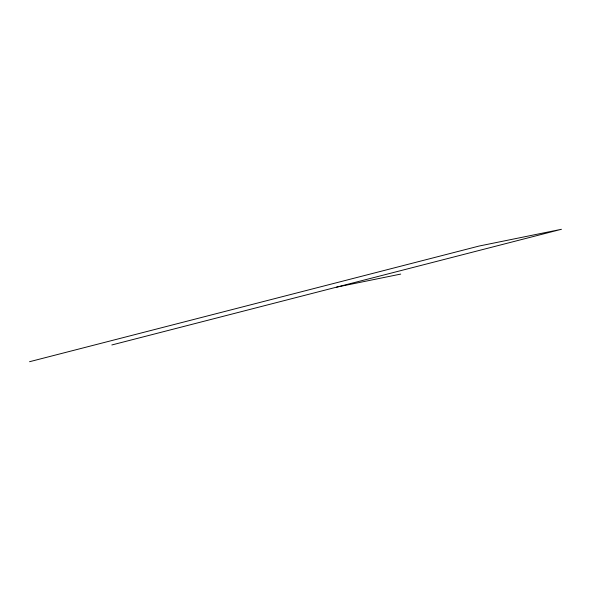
<?xml version="1.0" encoding="UTF-8"?>
<svg xmlns="http://www.w3.org/2000/svg" width="591" height="591" viewBox="0 0 591 591"><rect width="100%" height="100%" fill="white"/><g stroke="black" fill="none" stroke-linecap="round" stroke-linejoin="round"><path stroke-width="0.89" d="M29.55 361.714L479.161 246.033L561.45 229.286L111.839 344.967M336.648 287.13L400.72 274.084"/></g></svg>
